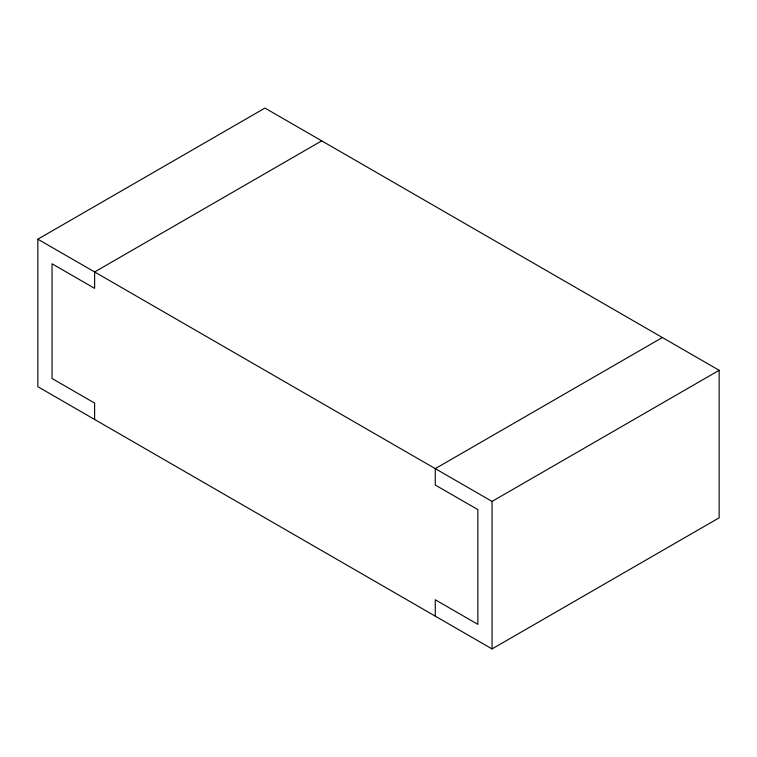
<?xml version="1.0" encoding="UTF-8"?>
<svg xmlns="http://www.w3.org/2000/svg" width="757" height="757" viewBox="0 0 757 757"><rect width="100%" height="100%" fill="white"/><g stroke="black" fill="none" stroke-linecap="round" stroke-linejoin="round"><path stroke-width="1.14" d="M37.85 239.193L264.95 108.071L719.15 370.305L719.15 517.807L492.05 648.929L37.85 386.695L37.85 239.193L492.05 501.418L719.15 370.305M321.725 140.849L94.625 271.971L94.625 288.36L52.044 263.777L52.044 378.5L94.625 403.084L94.625 419.473M662.375 337.527L435.275 468.64L435.275 485.029L477.856 509.612L477.856 624.345L435.275 599.762L435.275 616.151M492.05 501.418L492.05 648.929"/></g></svg>
